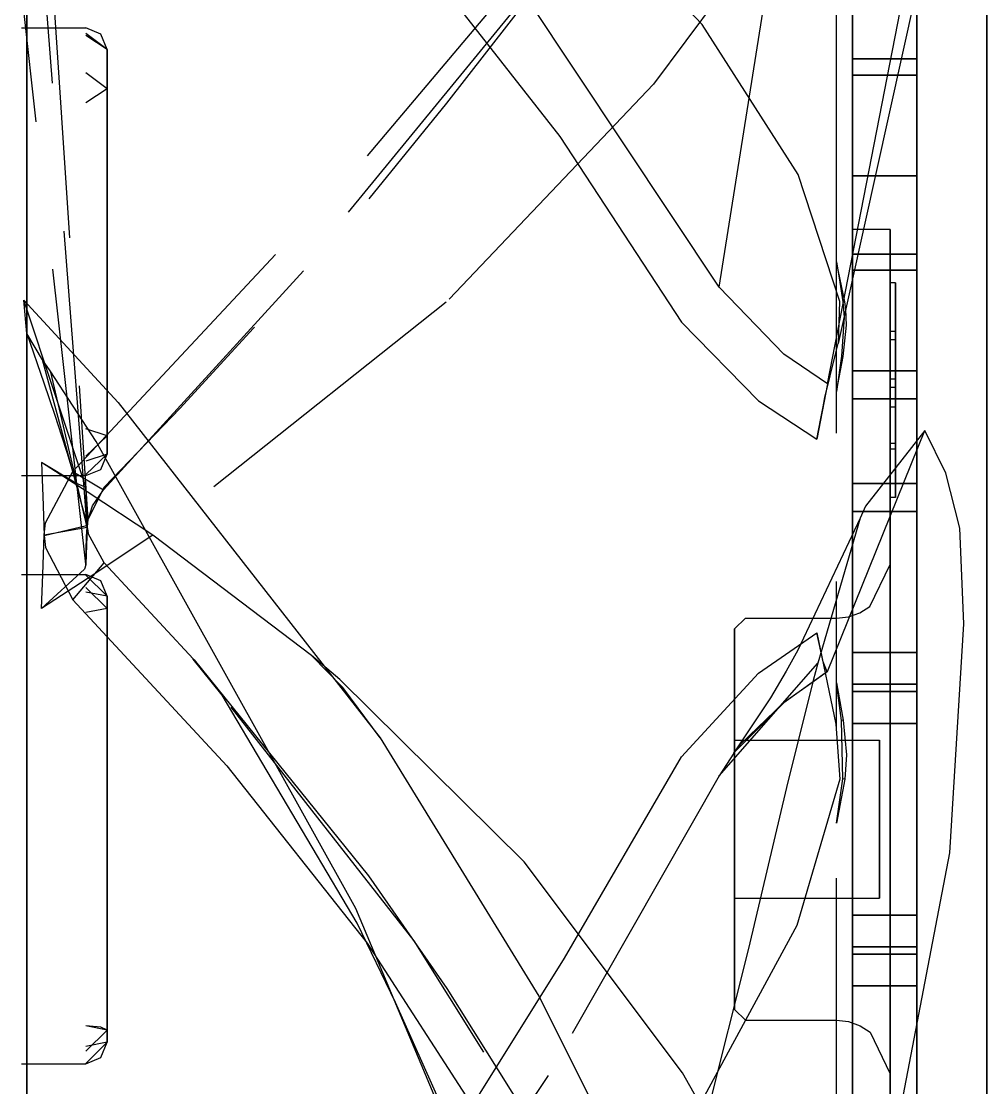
# Model space of a CAD drawing. Header units: metres. Extents: x -6 to 410, y 10 to 287.
# Drawn here: x 30.22 to 39.98, y 214.08 to 224.87 of the extents above; entities that cross this region are included whole.
import ezdxf

# ---------------------------------------------------------------- set-up
doc = ezdxf.new("R2010")
doc.units = ezdxf.units.M
doc.linetypes.add('CENTER2', pattern=[12.5, 8, -1.5, 1.5, -1.5])
doc.linetypes.add('DASHED', pattern=[4.5, 3, -1.5])
doc.layers.add('HIDDEN', color=9, linetype='DASHED')
doc.layers.add('VISIBLE', color=3, linetype='Continuous')

msp = doc.modelspace()

# ---------------------------------------------------------------- linework, layer by layer
at = {"layer": 'CENTER2', "color": 3, "linetype": 'CENTER2'}
msp.add_line((38.459, 170.7), (38.459, 240.122), dxfattribs=at)
at = {"layer": 'HIDDEN'}
for p, q in [((33.716, 223.505), (36.893, 227.267)), ((37.1, 224.834), (35.799, 226.216)), ((38.028, 226.139), (36.609, 224.231)), ((30.507, 225.67), (30.889, 219.827)), ((38.621, 225.58), (38.621, 223.303)), ((38.621, 223.303), (38.621, 225.58)), ((39.272, 223.303), (39.272, 225.58)), ((39.272, 225.58), (39.272, 223.303)), ((30.881, 219.754), (30.43, 225.561)), ((34.518, 224.038), (35.594, 225.417)), ((35.422, 225.257), (32.562, 221.76)), ((30.868, 219.378), (30.241, 224.974)), ((30.271, 224.98), (30.271, 223.323)), ((30.271, 223.323), (30.271, 224.98)), ((38.621, 223.323), (38.621, 224.98)), ((38.621, 224.98), (38.621, 223.323)), ((38.071, 223.316), (37.1, 224.834)), ((38.621, 224.886), (38.621, 224.762)), ((38.621, 224.762), (38.621, 224.886)), ((39.272, 224.762), (39.272, 224.886)), ((39.272, 224.886), (39.272, 224.762)), ((30.217, 224.798), (30.868, 224.798)), ((30.217, 224.798), (30.868, 224.798)), ((31.021, 224.734), (30.868, 224.798)), ((31.021, 224.734), (30.868, 224.798)), ((31.084, 224.581), (30.868, 224.742)), ((31.084, 224.581), (30.868, 224.742)), ((31.084, 224.581), (30.868, 224.723)), ((31.084, 224.581), (30.868, 224.723)), ((31.084, 224.581), (31.021, 224.734)), ((31.084, 224.581), (31.021, 224.734)), ((38.621, 224.762), (38.621, 224.628)), ((38.621, 224.628), (38.621, 224.762)), ((39.272, 224.628), (39.272, 224.762)), ((39.272, 224.762), (39.272, 224.628)), ((38.621, 224.628), (38.621, 224.485)), ((38.621, 224.485), (38.621, 224.628)), ((39.272, 224.485), (39.272, 224.628)), ((39.272, 224.628), (39.272, 224.485)), ((31.084, 224.182), (31.084, 224.581)), ((31.084, 224.581), (31.084, 224.333)), ((31.084, 224.333), (31.084, 224.581)), ((31.084, 224.581), (31.084, 224.182)), ((38.621, 224.485), (38.621, 222.512)), ((38.621, 222.512), (38.621, 224.485)), ((39.272, 224.485), (38.621, 224.485)), ((38.621, 224.485), (39.272, 224.485)), ((39.272, 222.512), (39.272, 224.485)), ((39.272, 224.485), (39.272, 222.512)), ((31.084, 224.182), (30.868, 224.343)), ((31.084, 224.182), (30.868, 224.343)), ((31.084, 224.333), (31.084, 224.08)), ((31.084, 224.08), (31.084, 224.333)), ((38.621, 222.35), (38.621, 224.322)), ((38.621, 224.322), (38.621, 224.16)), ((38.621, 224.16), (38.621, 224.322)), ((38.621, 224.322), (38.621, 222.35)), ((38.621, 224.322), (39.272, 224.322)), ((39.272, 224.322), (38.621, 224.322)), ((39.272, 224.16), (39.272, 224.322)), ((39.272, 224.322), (39.272, 222.35)), ((39.272, 222.35), (39.272, 224.322)), ((39.272, 224.322), (39.272, 224.16)), ((31.084, 224.182), (30.868, 224.04)), ((31.084, 224.182), (30.868, 224.04)), ((31.084, 223.948), (31.084, 224.182)), ((31.084, 224.182), (31.084, 223.948)), ((36.609, 224.231), (34.513, 222.026)), ((31.084, 224.08), (31.084, 223.821)), ((31.084, 223.821), (31.084, 224.08)), ((38.621, 224.16), (38.621, 223.989)), ((38.621, 223.989), (38.621, 224.16)), ((39.272, 223.989), (39.272, 224.16)), ((39.272, 224.16), (39.272, 223.989)), ((31.084, 223.708), (31.084, 223.948)), ((31.084, 223.948), (31.084, 223.708)), ((33.734, 223.071), (34.518, 224.038)), ((38.621, 223.989), (38.621, 223.81)), ((38.621, 223.81), (38.621, 223.989)), ((39.272, 223.81), (39.272, 223.989)), ((39.272, 223.989), (39.272, 223.81)), ((31.084, 223.821), (31.084, 223.557)), ((31.084, 223.557), (31.084, 223.821)), ((38.621, 223.81), (38.621, 223.622)), ((38.621, 223.622), (38.621, 223.81)), ((39.272, 223.622), (39.272, 223.81)), ((39.272, 223.81), (39.272, 223.622)), ((31.084, 223.463), (31.084, 223.708)), ((31.084, 223.708), (31.084, 223.463)), ((38.621, 223.622), (38.621, 223.425)), ((38.621, 223.425), (38.621, 223.622)), ((39.272, 223.425), (39.272, 223.622)), ((39.272, 223.622), (39.272, 223.425)), ((31.084, 223.557), (31.084, 223.288)), ((31.084, 223.288), (31.084, 223.557)), ((30.739, 220.314), (33.716, 223.505)), ((31.084, 223.214), (31.084, 223.463)), ((31.084, 223.463), (31.084, 223.214)), ((38.621, 223.425), (38.621, 223.221)), ((38.621, 223.221), (38.621, 223.425)), ((39.272, 223.221), (39.272, 223.425)), ((39.272, 223.425), (39.272, 223.221)), ((30.271, 223.323), (30.271, 221.338)), ((30.271, 221.338), (30.271, 223.323)), ((38.493, 222.031), (38.071, 223.316)), ((38.621, 221.338), (38.621, 223.323)), ((38.621, 223.323), (38.621, 221.338)), ((38.621, 223.293), (38.621, 223.303)), ((38.621, 223.303), (38.621, 223.293)), ((39.272, 223.303), (38.621, 223.303)), ((38.621, 223.303), (39.272, 223.303)), ((39.272, 223.303), (39.272, 223.293)), ((39.272, 223.293), (39.272, 223.303)), ((31.084, 223.288), (31.084, 223.014)), ((31.084, 223.014), (31.084, 223.288)), ((31.084, 222.959), (31.084, 223.214)), ((31.084, 223.214), (31.084, 222.959)), ((38.621, 223.277), (38.621, 223.293)), ((38.621, 223.293), (38.621, 223.277)), ((38.621, 223.253), (38.621, 223.277)), ((38.621, 223.277), (38.621, 223.253)), ((38.621, 223.221), (38.621, 223.253)), ((38.621, 223.253), (38.621, 223.221)), ((38.621, 223.221), (38.621, 223.009)), ((38.621, 223.182), (38.621, 223.221)), ((38.621, 223.221), (38.621, 223.182)), ((38.621, 223.009), (38.621, 223.221)), ((39.272, 223.293), (39.272, 223.277)), ((39.272, 223.277), (39.272, 223.293)), ((39.272, 223.277), (39.272, 223.253)), ((39.272, 223.253), (39.272, 223.277)), ((39.272, 223.253), (39.272, 223.221)), ((39.272, 223.221), (39.272, 223.253)), ((39.272, 223.009), (39.272, 223.221)), ((39.272, 223.221), (39.272, 223.182)), ((39.272, 223.182), (39.272, 223.221)), ((39.272, 223.221), (39.272, 223.009)), ((38.621, 223.136), (38.621, 223.182)), ((38.621, 223.182), (38.621, 223.136)), ((38.621, 223.083), (38.621, 223.136)), ((38.621, 223.136), (38.621, 223.083)), ((38.621, 223.022), (38.621, 223.083)), ((38.621, 223.083), (38.621, 223.022)), ((39.272, 223.182), (39.272, 223.136)), ((39.272, 223.136), (39.272, 223.182)), ((39.272, 223.136), (39.272, 223.083)), ((39.272, 223.083), (39.272, 223.136)), ((39.272, 223.083), (39.272, 223.022)), ((39.272, 223.022), (39.272, 223.083)), ((31.048, 220.128), (33.734, 223.071)), ((31.084, 223.014), (31.084, 222.735)), ((31.084, 222.735), (31.084, 223.014)), ((38.621, 222.955), (38.621, 223.022)), ((38.621, 223.022), (38.621, 222.955)), ((38.621, 223.009), (38.621, 222.79)), ((38.621, 222.79), (38.621, 223.009)), ((39.272, 223.022), (39.272, 222.955)), ((39.272, 222.955), (39.272, 223.022)), ((39.272, 222.79), (39.272, 223.009)), ((39.272, 223.009), (39.272, 222.79)), ((31.084, 222.7), (31.084, 222.959)), ((31.084, 222.959), (31.084, 222.7)), ((38.621, 222.88), (38.621, 222.955)), ((38.621, 222.955), (38.621, 222.88)), ((38.621, 222.798), (38.621, 222.88)), ((38.621, 222.88), (38.621, 222.798)), ((39.272, 222.955), (39.272, 222.88)), ((39.272, 222.88), (39.272, 222.955)), ((39.272, 222.88), (39.272, 222.798)), ((39.272, 222.798), (39.272, 222.88)), ((38.621, 222.71), (38.621, 222.798)), ((38.621, 222.798), (38.621, 222.71)), ((38.621, 222.79), (38.621, 222.563)), ((38.621, 222.563), (38.621, 222.79)), ((38.621, 222.762), (38.621, 222.613)), ((38.621, 222.613), (38.621, 222.762)), ((39.001, 222.762), (38.621, 222.762)), ((39.001, 222.613), (39.001, 222.762)), ((39.001, 222.762), (39.001, 222.613)), ((39.272, 222.798), (39.272, 222.71)), ((39.272, 222.71), (39.272, 222.798)), ((39.272, 222.563), (39.272, 222.79)), ((39.272, 222.79), (39.272, 222.563)), ((31.084, 222.735), (31.084, 222.452)), ((31.084, 222.452), (31.084, 222.735)), ((31.084, 222.437), (31.084, 222.7)), ((31.084, 222.7), (31.084, 222.437)), ((38.621, 222.614), (38.621, 222.71)), ((38.621, 222.71), (38.621, 222.614)), ((39.272, 222.71), (39.272, 222.614)), ((39.272, 222.614), (39.272, 222.71)), ((38.621, 222.512), (38.621, 222.614)), ((38.621, 222.614), (38.621, 222.512)), ((38.621, 222.613), (38.621, 222.172)), ((38.621, 222.172), (38.621, 222.613)), ((38.621, 222.563), (38.621, 222.329)), ((38.621, 222.329), (38.621, 222.563)), ((39.001, 222.172), (39.001, 222.613)), ((39.001, 222.613), (39.001, 222.172)), ((39.272, 222.614), (39.272, 222.512)), ((39.272, 222.512), (39.272, 222.614)), ((39.272, 222.329), (39.272, 222.563)), ((39.272, 222.563), (39.272, 222.329)), ((31.084, 222.452), (31.084, 222.165)), ((31.084, 222.165), (31.084, 222.452)), ((31.084, 222.17), (31.084, 222.437)), ((31.084, 222.437), (31.084, 222.17)), ((38.621, 222.512), (39.272, 222.512)), ((39.272, 222.512), (38.621, 222.512)), ((38.459, 222.433), (38.494, 222.228)), ((38.542, 222.03), (38.459, 222.433)), ((38.621, 222.232), (38.621, 222.35)), ((38.621, 222.35), (38.621, 222.232)), ((39.272, 222.35), (38.621, 222.35)), ((38.621, 222.35), (39.272, 222.35)), ((38.621, 222.329), (38.621, 222.088)), ((38.621, 222.088), (38.621, 222.329)), ((39.272, 222.35), (39.272, 222.232)), ((39.272, 222.232), (39.272, 222.35)), ((39.272, 222.088), (39.272, 222.329)), ((39.272, 222.329), (39.272, 222.088)), ((38.494, 222.228), (38.523, 222.028)), ((38.621, 222.108), (38.621, 222.232)), ((38.621, 222.232), (38.621, 222.108)), ((39.001, 222.193), (39.001, 222.22)), ((39.001, 222.22), (39.001, 222.193)), ((39.055, 222.22), (39.001, 222.22)), ((39.055, 222.22), (39.055, 222.193)), ((39.055, 222.193), (39.055, 222.22)), ((39.272, 222.232), (39.272, 222.108)), ((39.272, 222.108), (39.272, 222.232)), ((31.084, 221.898), (31.084, 222.17)), ((31.084, 222.17), (31.084, 221.898)), ((31.084, 222.165), (31.084, 221.874)), ((31.084, 221.874), (31.084, 222.165)), ((38.621, 222.172), (38.621, 221.461)), ((38.621, 221.461), (38.621, 222.172)), ((39.001, 222.113), (39.001, 222.193)), ((39.001, 222.193), (39.001, 222.113)), ((39.001, 221.461), (39.001, 222.172)), ((39.001, 222.172), (39.001, 221.461)), ((39.001, 221.984), (39.001, 222.113)), ((39.001, 222.113), (39.001, 221.984)), ((39.055, 222.193), (39.055, 222.113)), ((39.055, 222.113), (39.055, 222.193)), ((39.055, 222.113), (39.055, 221.984)), ((39.055, 221.984), (39.055, 222.113)), ((30.868, 220.159), (30.241, 222.046)), ((34.513, 222.026), (31.546, 219.669)), ((38.478, 221.614), (38.493, 222.031)), ((38.523, 222.028), (38.535, 221.874)), ((38.552, 221.953), (38.542, 222.03)), ((38.621, 221.977), (38.621, 222.108)), ((38.621, 222.108), (38.621, 221.977)), ((38.621, 222.088), (38.621, 221.842)), ((38.621, 221.842), (38.621, 222.088)), ((39.272, 222.108), (39.272, 221.977)), ((39.272, 221.977), (39.272, 222.108)), ((39.272, 221.842), (39.272, 222.088)), ((39.272, 222.088), (39.272, 221.842)), ((31.084, 221.623), (31.084, 221.898)), ((31.084, 221.898), (31.084, 221.623)), ((38.621, 221.841), (38.621, 221.977)), ((38.621, 221.977), (38.621, 221.841)), ((39.001, 221.812), (39.001, 221.984)), ((39.001, 221.984), (39.001, 221.812)), ((39.055, 221.984), (39.055, 221.812)), ((39.055, 221.812), (39.055, 221.984)), ((39.272, 221.977), (39.272, 221.841)), ((39.272, 221.841), (39.272, 221.977)), ((31.084, 221.874), (31.084, 221.579)), ((31.084, 221.579), (31.084, 221.874)), ((38.621, 221.842), (38.621, 221.589)), ((38.621, 221.589), (38.621, 221.842)), ((38.621, 221.699), (38.621, 221.841)), ((38.621, 221.841), (38.621, 221.699)), ((39.001, 221.606), (39.001, 221.812)), ((39.001, 221.812), (39.001, 221.606)), ((39.055, 221.812), (39.055, 221.606)), ((39.055, 221.606), (39.055, 221.812)), ((39.272, 221.589), (39.272, 221.842)), ((39.272, 221.842), (39.272, 221.589)), ((39.272, 221.841), (39.272, 221.699)), ((39.272, 221.699), (39.272, 221.841)), ((32.562, 221.76), (31.822, 220.955)), ((38.621, 221.552), (38.621, 221.699)), ((38.621, 221.699), (38.621, 221.552)), ((39.001, 221.732), (39.055, 221.732)), ((39.001, 221.647), (39.001, 221.732)), ((39.001, 221.732), (39.055, 221.732)), ((39.001, 221.732), (39.001, 221.647)), ((39.055, 221.732), (39.055, 221.647)), ((39.055, 221.647), (39.055, 221.732)), ((39.272, 221.699), (39.272, 221.552)), ((39.272, 221.552), (39.272, 221.699)), ((31.084, 221.344), (31.084, 221.623)), ((31.084, 221.623), (31.084, 221.344)), ((31.084, 221.579), (31.084, 221.28)), ((31.084, 221.28), (31.084, 221.579)), ((38.621, 221.589), (38.621, 221.33)), ((38.621, 221.33), (38.621, 221.589)), ((39.001, 221.647), (39.055, 221.647)), ((39.001, 221.647), (39.055, 221.647)), ((39.001, 221.647), (39.055, 221.647)), ((39.001, 221.647), (39.055, 221.647)), ((39.001, 221.647), (39.001, 221.25)), ((39.001, 221.25), (39.001, 221.647)), ((39.001, 221.377), (39.001, 221.606)), ((39.001, 221.606), (39.001, 221.377)), ((39.055, 221.25), (39.055, 221.647)), ((39.055, 221.647), (39.055, 221.25)), ((39.055, 221.606), (39.055, 221.377)), ((39.055, 221.377), (39.055, 221.606)), ((39.272, 221.33), (39.272, 221.589)), ((39.272, 221.589), (39.272, 221.33)), ((38.621, 221.399), (38.621, 221.552)), ((38.621, 221.552), (38.621, 221.399)), ((39.272, 221.552), (39.272, 221.399)), ((39.272, 221.399), (39.272, 221.552)), ((38.621, 221.461), (38.621, 220.517)), ((38.621, 220.517), (38.621, 221.461)), ((38.621, 221.241), (38.621, 221.399)), ((38.621, 221.399), (38.621, 221.241)), ((39.001, 220.517), (39.001, 221.461)), ((39.001, 221.461), (39.001, 220.517)), ((39.001, 221.136), (39.001, 221.377)), ((39.001, 221.377), (39.001, 221.136)), ((39.055, 221.377), (39.055, 221.136)), ((39.055, 221.136), (39.055, 221.377)), ((39.272, 221.399), (39.272, 221.241)), ((39.272, 221.241), (39.272, 221.399)), ((30.271, 221.338), (30.271, 219.127)), ((30.271, 219.127), (30.271, 221.338)), ((31.084, 221.062), (31.084, 221.344)), ((31.084, 221.344), (31.084, 221.062)), ((31.084, 221.28), (31.084, 220.978)), ((31.084, 220.978), (31.084, 221.28)), ((38.621, 219.127), (38.621, 221.338)), ((38.621, 221.338), (38.621, 219.127)), ((38.621, 221.33), (38.621, 220.191)), ((38.621, 220.191), (38.621, 221.33)), ((39.272, 221.33), (38.621, 221.33)), ((38.621, 221.33), (39.272, 221.33)), ((39.001, 221.25), (39.055, 221.25)), ((39.001, 221.25), (39.055, 221.25)), ((39.001, 221.25), (39.001, 221.165)), ((39.001, 221.25), (39.055, 221.25)), ((39.001, 221.165), (39.001, 221.25)), ((39.001, 221.25), (39.055, 221.25)), ((39.055, 221.165), (39.055, 221.25)), ((39.055, 221.25), (39.055, 221.165)), ((39.272, 220.191), (39.272, 221.33)), ((39.272, 221.33), (39.272, 220.191)), ((38.621, 221.077), (38.621, 221.241)), ((38.621, 221.241), (38.621, 221.077)), ((39.001, 221.165), (39.055, 221.165)), ((39.001, 221.165), (39.055, 221.165)), ((39.272, 221.241), (39.272, 221.077)), ((39.272, 221.077), (39.272, 221.241)), ((31.084, 220.777), (31.084, 221.062)), ((31.084, 221.062), (31.084, 220.777)), ((38.621, 220.909), (38.621, 221.077)), ((38.621, 221.077), (38.621, 220.909)), ((38.621, 219.909), (38.621, 221.048)), ((38.621, 221.048), (38.621, 220.876)), ((38.621, 220.876), (38.621, 221.048)), ((38.621, 221.048), (38.621, 219.909)), ((38.621, 221.048), (39.272, 221.048)), ((39.272, 221.048), (38.621, 221.048)), ((39.001, 220.894), (39.001, 221.136)), ((39.001, 221.136), (39.001, 220.894)), ((39.001, 221.052), (39.055, 221.052)), ((39.001, 220.967), (39.001, 221.052)), ((39.001, 221.052), (39.055, 221.052)), ((39.001, 221.052), (39.001, 220.542)), ((39.055, 221.136), (39.055, 220.894)), ((39.055, 220.894), (39.055, 221.136)), ((39.055, 221.052), (39.055, 220.542)), ((39.055, 220.967), (39.055, 221.052)), ((39.272, 221.077), (39.272, 220.909)), ((39.272, 220.909), (39.272, 221.077)), ((39.272, 220.876), (39.272, 221.048)), ((39.272, 221.048), (39.272, 219.909)), ((39.272, 219.909), (39.272, 221.048)), ((39.272, 221.048), (39.272, 220.876)), ((31.822, 220.955), (31.053, 220.154)), ((31.084, 220.978), (31.084, 220.673)), ((31.084, 220.673), (31.084, 220.978)), ((39.001, 220.967), (39.055, 220.967)), ((39.001, 220.967), (39.055, 220.967)), ((39.001, 220.967), (39.055, 220.967)), ((39.001, 220.542), (39.001, 220.967)), ((39.001, 220.967), (39.055, 220.967)), ((39.001, 220.967), (39.001, 220.599)), ((39.001, 220.599), (39.001, 220.967)), ((39.055, 220.599), (39.055, 220.967)), ((39.055, 220.967), (39.055, 220.599)), ((39.055, 220.542), (39.055, 220.967)), ((38.261, 220.64), (38.3, 220.849)), ((38.621, 220.736), (38.621, 220.909)), ((38.621, 220.909), (38.621, 220.736)), ((38.621, 220.876), (38.621, 220.701)), ((38.621, 220.701), (38.621, 220.876)), ((39.001, 220.665), (39.001, 220.894)), ((39.001, 220.894), (39.001, 220.665)), ((39.055, 220.894), (39.055, 220.665)), ((39.055, 220.665), (39.055, 220.894)), ((39.272, 220.909), (39.272, 220.736)), ((39.272, 220.736), (39.272, 220.909)), ((39.272, 220.701), (39.272, 220.876)), ((39.272, 220.876), (39.272, 220.701)), ((31.084, 220.673), (30.868, 220.744)), ((31.084, 220.673), (30.868, 220.744)), ((31.084, 220.489), (31.084, 220.777)), ((31.084, 220.777), (31.084, 220.489)), ((38.367, 218.291), (39.351, 220.728)), ((38.621, 220.559), (38.621, 220.736)), ((38.621, 220.736), (38.621, 220.559)), ((39.351, 220.728), (38.753, 219.962)), ((39.272, 220.736), (39.272, 220.559)), ((39.272, 220.559), (39.272, 220.736)), ((39.564, 220.296), (39.351, 220.728)), ((31.084, 220.673), (30.868, 220.467)), ((31.084, 220.673), (30.868, 220.467)), ((31.084, 220.673), (31.084, 220.489)), ((31.084, 220.489), (31.084, 220.673)), ((38.621, 220.701), (38.621, 220.525)), ((38.621, 220.525), (38.621, 220.701)), ((39.001, 220.46), (39.001, 220.665)), ((39.001, 220.665), (39.001, 220.46)), ((39.055, 220.665), (39.055, 220.46)), ((39.055, 220.46), (39.055, 220.665)), ((39.272, 220.525), (39.272, 220.701)), ((39.272, 220.701), (39.272, 220.525)), ((38.621, 220.377), (38.621, 220.559)), ((38.621, 220.559), (38.621, 220.377)), ((38.621, 220.525), (38.621, 220.347)), ((38.621, 220.347), (38.621, 220.525)), ((38.621, 220.517), (38.621, 219.386)), ((38.621, 219.386), (38.621, 220.517)), ((39.001, 220.599), (39.055, 220.599)), ((39.001, 220.599), (39.055, 220.599)), ((39.001, 220.542), (39.055, 220.542)), ((39.001, 220.542), (39.055, 220.542)), ((39.001, 219.386), (39.001, 220.517)), ((39.001, 220.517), (39.001, 219.386)), ((39.272, 220.559), (39.272, 220.377)), ((39.272, 220.377), (39.272, 220.559)), ((39.272, 220.347), (39.272, 220.525)), ((39.272, 220.525), (39.272, 220.347)), ((30.884, 220.108), (30.421, 220.403)), ((31.084, 220.489), (30.868, 220.418)), ((31.084, 220.489), (30.868, 220.282)), ((31.084, 220.489), (30.868, 220.418)), ((31.084, 220.489), (30.868, 220.282)), ((31.021, 220.335), (31.084, 220.489)), ((31.021, 220.335), (31.084, 220.489)), ((39.001, 220.288), (39.001, 220.46)), ((39.001, 220.46), (39.001, 220.288)), ((39.055, 220.46), (39.055, 220.288)), ((39.055, 220.288), (39.055, 220.46)), ((30.462, 219.793), (30.739, 220.314)), ((30.739, 220.314), (31.048, 220.128)), ((30.868, 220.272), (31.021, 220.335)), ((30.868, 220.272), (31.021, 220.335)), ((38.621, 220.191), (38.621, 220.377)), ((38.621, 220.377), (38.621, 220.191)), ((38.621, 220.347), (38.621, 220.167)), ((38.621, 220.167), (38.621, 220.347)), ((39.001, 220.159), (39.001, 220.288)), ((39.001, 220.288), (39.001, 220.159)), ((39.055, 220.288), (39.055, 220.159)), ((39.055, 220.159), (39.055, 220.288)), ((39.272, 220.377), (39.272, 220.191)), ((39.272, 220.191), (39.272, 220.377)), ((39.272, 220.167), (39.272, 220.347)), ((39.272, 220.347), (39.272, 220.167)), ((39.706, 219.74), (39.564, 220.296)), ((30.217, 220.272), (30.868, 220.272)), ((30.217, 220.272), (30.868, 220.272)), ((30.76, 220.23), (30.761, 220.225)), ((30.881, 219.784), (30.762, 220.222)), ((30.855, 220.157), (30.769, 220.197)), ((38.621, 220.191), (39.272, 220.191)), ((39.272, 220.191), (38.621, 220.191)), ((30.868, 220.158), (30.855, 220.157)), ((30.868, 220.159), (30.868, 220.158)), ((30.881, 219.784), (30.868, 220.159)), ((30.868, 220.158), (30.869, 220.11)), ((30.869, 220.11), (30.871, 220.017)), ((31.546, 219.669), (30.884, 220.108)), ((31.053, 220.154), (30.889, 219.827)), ((30.935, 219.965), (31.048, 220.128)), ((31.048, 220.128), (31.053, 220.154)), ((38.621, 220.167), (38.621, 219.985)), ((38.621, 219.985), (38.621, 220.167)), ((39.001, 220.078), (39.001, 220.159)), ((39.001, 220.159), (39.001, 220.078)), ((39.001, 220.051), (39.001, 220.078)), ((39.001, 220.078), (39.001, 220.051)), ((39.055, 220.159), (39.055, 220.078)), ((39.055, 220.078), (39.055, 220.159)), ((39.055, 220.078), (39.055, 220.051)), ((39.055, 220.051), (39.055, 220.078)), ((39.272, 219.985), (39.272, 220.167)), ((39.272, 220.167), (39.272, 219.985)), ((30.871, 220.017), (30.873, 219.966)), ((30.873, 219.966), (30.875, 219.923)), ((30.889, 219.819), (30.935, 219.965)), ((38.621, 219.985), (38.621, 219.802)), ((38.621, 219.802), (38.621, 219.985)), ((38.753, 219.962), (38.697, 219.842)), ((39.055, 220.051), (39.001, 220.051)), ((39.272, 219.802), (39.272, 219.985)), ((39.272, 219.985), (39.272, 219.802)), ((30.875, 219.923), (30.876, 219.879)), ((30.876, 219.879), (30.879, 219.827)), ((38.621, 219.787), (38.621, 219.909)), ((38.621, 219.909), (38.621, 219.787)), ((39.272, 219.909), (38.621, 219.909)), ((38.621, 219.909), (39.272, 219.909)), ((39.272, 219.909), (39.272, 219.787)), ((39.272, 219.787), (39.272, 219.909)), ((30.448, 219.674), (30.462, 219.793)), ((30.448, 219.674), (30.881, 219.75)), ((30.861, 219.829), (30.889, 219.713)), ((30.881, 219.754), (30.868, 219.378)), ((30.876, 219.766), (30.881, 219.782)), ((30.877, 219.653), (30.881, 219.75)), ((30.879, 219.827), (30.881, 219.782)), ((30.889, 219.827), (30.881, 219.754)), ((30.881, 219.782), (30.881, 219.784)), ((30.889, 219.713), (30.881, 219.784)), ((30.881, 219.75), (30.884, 219.784)), ((30.881, 219.782), (30.884, 219.748)), ((30.881, 219.75), (30.881, 219.754)), ((30.884, 219.784), (30.889, 219.819)), ((30.884, 219.748), (30.889, 219.713)), ((38.697, 219.843), (38.067, 218.508)), ((38.697, 219.842), (38.269, 218.375)), ((38.621, 219.802), (38.621, 219.617)), ((38.621, 219.617), (38.621, 219.802)), ((38.621, 219.662), (38.621, 219.787)), ((38.621, 219.787), (38.621, 219.662)), ((39.272, 219.617), (39.272, 219.802)), ((39.272, 219.802), (39.272, 219.617)), ((39.272, 219.787), (39.272, 219.662)), ((39.272, 219.662), (39.272, 219.787)), ((30.433, 219.273), (30.448, 219.674)), ((30.875, 219.608), (30.877, 219.653)), ((31.546, 219.669), (30.884, 219.227)), ((30.894, 219.687), (30.889, 219.713)), ((30.889, 219.713), (30.894, 219.687)), ((33.151, 218.454), (31.546, 219.669)), ((38.621, 219.537), (38.621, 219.662)), ((38.621, 219.662), (38.621, 219.537)), ((39.272, 219.662), (39.272, 219.537)), ((39.272, 219.537), (39.272, 219.662)), ((39.747, 218.774), (39.706, 219.74)), ((30.871, 219.515), (30.873, 219.565)), ((30.873, 219.565), (30.875, 219.608)), ((38.621, 219.617), (38.621, 219.431)), ((38.621, 219.431), (38.621, 219.617)), ((38.621, 219.41), (38.621, 219.537)), ((38.621, 219.537), (38.621, 219.41)), ((39.272, 219.431), (39.272, 219.617)), ((39.272, 219.617), (39.272, 219.431)), ((39.272, 219.537), (39.272, 219.41)), ((39.272, 219.41), (39.272, 219.537)), ((30.868, 219.371), (30.87, 219.458)), ((30.87, 219.458), (30.871, 219.515)), ((38.621, 219.431), (38.621, 219.244)), ((38.621, 219.244), (38.621, 219.431)), ((39.272, 219.244), (39.272, 219.431)), ((39.272, 219.431), (39.272, 219.244)), ((30.855, 219.327), (30.421, 218.927)), ((30.868, 219.371), (30.855, 219.327)), ((30.868, 219.378), (30.868, 219.371)), ((38.621, 219.282), (38.621, 219.41)), ((38.621, 219.41), (38.621, 219.282)), ((38.621, 219.386), (38.621, 218.125)), ((38.621, 218.125), (38.621, 219.386)), ((38.794, 218.948), (39.001, 219.373)), ((39.001, 218.125), (39.001, 219.386)), ((39.001, 219.386), (39.001, 218.125)), ((39.001, 219.372), (39.001, 219.373)), ((39.001, 219.373), (39.001, 219.373)), ((39.001, 219.373), (39.001, 219.373)), ((39.001, 219.373), (39.001, 219.373)), ((39.001, 219.373), (39.001, 219.373)), ((39.001, 219.373), (39.001, 219.312)), ((39.001, 219.371), (39.001, 219.372)), ((39.001, 219.372), (39.001, 219.372)), ((39.001, 219.37), (39.001, 219.371)), ((39.001, 219.371), (39.001, 219.371)), ((39.001, 219.369), (39.001, 219.37)), ((39.001, 219.37), (39.001, 219.37)), ((39.001, 219.368), (39.001, 219.369)), ((39.001, 219.367), (39.001, 219.368)), ((39.001, 219.366), (39.001, 219.367)), ((39.001, 219.367), (39.001, 219.367)), ((39.001, 219.367), (39.001, 219.367)), ((39.001, 219.367), (39.001, 219.367)), ((39.001, 219.367), (39.001, 219.367)), ((39.001, 219.367), (39.001, 219.364)), ((39.001, 219.365), (39.001, 219.366)), ((39.001, 219.366), (39.001, 219.366)), ((39.001, 219.366), (39.001, 219.366)), ((39.001, 219.366), (39.001, 219.366)), ((39.001, 219.364), (39.001, 219.365)), ((39.001, 219.365), (39.001, 219.365)), ((39.001, 219.365), (39.001, 219.365)), ((39.001, 219.365), (39.001, 219.365)), ((39.001, 219.365), (39.001, 219.365)), ((39.001, 219.257), (39.001, 219.364)), ((39.001, 219.312), (39.001, 219.129)), ((39.272, 219.41), (39.272, 219.282)), ((39.272, 219.282), (39.272, 219.41)), ((30.217, 219.271), (30.868, 219.271)), ((30.217, 219.271), (30.868, 219.271)), ((30.421, 218.927), (30.433, 219.273)), ((30.884, 219.227), (30.421, 218.927)), ((31.021, 219.208), (30.868, 219.271)), ((31.021, 219.208), (30.868, 219.271)), ((31.084, 219.054), (30.868, 219.266)), ((31.084, 219.054), (30.868, 219.266)), ((31.084, 219.054), (31.021, 219.208)), ((31.084, 219.054), (31.021, 219.208)), ((38.621, 219.153), (38.621, 219.282)), ((38.621, 219.282), (38.621, 219.153)), ((38.621, 219.244), (38.621, 219.055)), ((38.621, 219.055), (38.621, 219.244)), ((39.001, 219.032), (39.001, 219.257)), ((39.272, 219.282), (39.272, 219.153)), ((39.272, 219.153), (39.272, 219.282)), ((39.272, 219.055), (39.272, 219.244)), ((39.272, 219.244), (39.272, 219.055)), ((30.271, 219.127), (30.271, 216.798)), ((30.271, 216.798), (30.271, 219.127)), ((31.084, 218.93), (30.868, 219.142)), ((31.084, 218.93), (30.868, 219.142)), ((31.084, 219.054), (30.868, 219.095)), ((31.084, 219.054), (30.868, 219.095)), ((38.621, 219.023), (38.621, 219.153)), ((38.621, 219.153), (38.621, 219.023)), ((38.621, 216.798), (38.621, 219.127)), ((38.621, 219.127), (38.621, 216.798)), ((39.001, 219.129), (39.001, 218.835)), ((39.272, 219.153), (39.272, 219.023)), ((39.272, 219.023), (39.272, 219.153)), ((31.084, 218.93), (31.084, 219.054)), ((31.084, 219.054), (31.084, 218.735)), ((31.084, 218.735), (31.084, 219.054)), ((31.084, 219.054), (31.084, 218.93)), ((38.621, 219.055), (38.621, 218.866)), ((38.621, 218.866), (38.621, 219.055)), ((38.621, 218.892), (38.621, 219.023)), ((38.621, 219.023), (38.621, 218.892)), ((39.001, 218.701), (39.001, 219.032)), ((39.272, 218.866), (39.272, 219.055)), ((39.272, 219.055), (39.272, 218.866)), ((39.272, 219.023), (39.272, 218.892)), ((39.272, 218.892), (39.272, 219.023)), ((31.084, 218.93), (30.868, 218.889)), ((31.084, 218.93), (30.868, 218.889)), ((31.084, 218.628), (31.084, 218.93)), ((31.084, 218.93), (31.084, 218.628)), ((38.581, 218.845), (38.693, 218.885)), ((38.621, 218.76), (38.621, 218.892)), ((38.621, 218.892), (38.621, 218.76)), ((38.693, 218.885), (38.794, 218.948)), ((39.272, 218.892), (39.272, 218.76)), ((39.272, 218.76), (39.272, 218.892)), ((37.428, 218.723), (37.537, 218.831)), ((37.537, 218.831), (38.459, 218.831)), ((38.459, 218.831), (38.581, 218.845)), ((38.621, 218.866), (38.621, 218.675)), ((38.621, 218.675), (38.621, 218.866)), ((39.001, 218.835), (39.001, 218.443)), ((39.272, 218.675), (39.272, 218.866)), ((39.272, 218.866), (39.272, 218.675)), ((39.604, 216.458), (39.747, 218.774)), ((31.084, 218.735), (31.084, 218.414)), ((31.084, 218.414), (31.084, 218.735)), ((37.428, 218.723), (37.428, 218.674)), ((37.428, 218.674), (37.428, 218.723)), ((37.428, 218.674), (37.428, 218.532)), ((37.428, 218.532), (37.428, 218.674)), ((37.671, 218.276), (38.261, 218.682)), ((38.261, 218.682), (38.453, 217.76)), ((38.323, 218.389), (38.261, 218.682)), ((38.621, 218.627), (38.621, 218.76)), ((38.621, 218.76), (38.621, 218.627)), ((38.621, 218.675), (38.621, 218.483)), ((38.621, 218.483), (38.621, 218.675)), ((39.001, 218.28), (39.001, 218.701)), ((39.272, 218.76), (39.272, 218.627)), ((39.272, 218.627), (39.272, 218.76)), ((39.272, 218.483), (39.272, 218.675)), ((39.272, 218.675), (39.272, 218.483)), ((31.084, 218.325), (31.084, 218.628)), ((31.084, 218.628), (31.084, 218.325)), ((38.621, 218.493), (38.621, 218.627)), ((38.621, 218.627), (38.621, 218.493)), ((39.272, 218.627), (39.272, 218.493)), ((39.272, 218.493), (39.272, 218.627)), ((33.437, 218.21), (33.151, 218.454)), ((33.468, 218.129), (33.151, 218.454)), ((37.428, 218.532), (37.428, 218.303)), ((37.428, 218.303), (37.428, 218.532)), ((38.067, 218.508), (37.951, 218.296)), ((38.621, 218.359), (38.621, 218.493)), ((38.621, 218.493), (38.621, 218.359)), ((38.621, 218.483), (38.621, 218.088)), ((38.621, 218.088), (38.621, 218.483)), ((39.272, 218.483), (38.621, 218.483)), ((38.621, 218.483), (39.272, 218.483)), ((39.272, 218.493), (39.272, 218.359)), ((39.272, 218.359), (39.272, 218.493)), ((39.272, 218.088), (39.272, 218.483)), ((39.272, 218.483), (39.272, 218.088)), ((31.084, 218.414), (31.084, 218.092)), ((31.084, 218.092), (31.084, 218.414)), ((34.19, 215.569), (31.955, 218.417)), ((31.963, 218.409), (33.727, 216.226)), ((37.272, 217.237), (38.269, 218.375)), ((38.269, 218.375), (38.223, 218.199)), ((38.365, 218.287), (38.323, 218.389)), ((38.621, 218.224), (38.621, 218.359)), ((38.621, 218.359), (38.621, 218.224)), ((39.001, 218.443), (39.001, 217.972)), ((39.272, 218.359), (39.272, 218.224)), ((39.272, 218.224), (39.272, 218.359)), ((31.084, 218.021), (31.084, 218.325)), ((31.084, 218.325), (31.084, 218.021)), ((36.893, 217.427), (37.671, 218.276)), ((37.428, 218.303), (37.428, 217.998)), ((37.428, 217.998), (37.428, 218.303)), ((37.951, 218.296), (37.792, 218.026)), ((38.367, 218.291), (37.925, 217.975)), ((38.365, 218.287), (38.149, 218.134)), ((38.367, 218.291), (38.365, 218.287)), ((39.001, 217.788), (39.001, 218.28)), ((33.845, 217.622), (33.468, 218.129)), ((38.149, 218.134), (37.924, 217.973)), ((38.223, 218.199), (37.954, 217.117)), ((38.509, 217.796), (38.459, 218.176)), ((38.459, 218.176), (38.525, 217.8)), ((38.621, 218.088), (38.621, 218.224)), ((38.621, 218.224), (38.621, 218.088)), ((38.621, 217.767), (38.621, 218.163)), ((38.621, 218.163), (38.621, 217.969)), ((38.621, 217.969), (38.621, 218.163)), ((38.621, 218.163), (38.621, 217.767)), ((38.621, 218.163), (39.272, 218.163)), ((39.272, 218.163), (38.621, 218.163)), ((38.621, 218.125), (38.621, 216.798)), ((38.621, 216.798), (38.621, 218.125)), ((39.001, 216.798), (39.001, 218.125)), ((39.001, 218.125), (39.001, 216.798)), ((39.272, 218.224), (39.272, 218.088)), ((39.272, 218.088), (39.272, 218.224)), ((39.272, 217.969), (39.272, 218.163)), ((39.272, 218.163), (39.272, 217.767)), ((39.272, 217.767), (39.272, 218.163)), ((39.272, 218.163), (39.272, 217.969)), ((31.084, 218.092), (31.084, 217.77)), ((31.084, 217.77), (31.084, 218.092)), ((31.084, 217.716), (31.084, 218.021)), ((31.084, 218.021), (31.084, 217.716)), ((37.792, 218.026), (37.42, 217.468)), ((38.621, 218.088), (39.272, 218.088)), ((39.272, 218.088), (38.621, 218.088)), ((37.925, 217.975), (37.42, 217.468)), ((37.428, 217.998), (37.428, 217.633)), ((37.428, 217.633), (37.428, 217.998)), ((37.488, 217.558), (37.924, 217.973)), ((38.621, 217.969), (38.621, 217.775)), ((38.621, 217.775), (38.621, 217.969)), ((39.001, 217.972), (39.001, 217.444)), ((39.272, 217.775), (39.272, 217.969)), ((39.272, 217.969), (39.272, 217.775)), ((38.525, 217.8), (38.509, 217.796)), ((38.525, 217.8), (38.561, 217.449)), ((31.084, 217.77), (31.084, 217.446)), ((31.084, 217.446), (31.084, 217.77)), ((31.084, 217.41), (31.084, 217.716)), ((31.084, 217.716), (31.084, 217.41)), ((38.453, 217.76), (38.493, 217.201)), ((38.523, 217.205), (38.509, 217.796)), ((38.621, 217.775), (38.621, 217.58)), ((38.621, 217.58), (38.621, 217.775)), ((38.621, 217.63), (38.621, 217.767)), ((38.621, 217.767), (38.621, 217.63)), ((39.272, 217.767), (38.621, 217.767)), ((38.621, 217.767), (39.272, 217.767)), ((39.001, 217.25), (39.001, 217.788)), ((39.272, 217.58), (39.272, 217.775)), ((39.272, 217.775), (39.272, 217.58)), ((39.272, 217.767), (39.272, 217.63)), ((39.272, 217.63), (39.272, 217.767)), ((37.428, 217.633), (37.428, 217.226)), ((37.428, 217.226), (37.428, 217.633)), ((37.428, 217.598), (37.428, 217.578)), ((37.428, 217.578), (37.428, 217.598)), ((37.428, 217.598), (38.892, 217.598)), ((38.621, 217.492), (38.621, 217.63)), ((38.621, 217.63), (38.621, 217.492)), ((38.892, 217.578), (38.892, 217.598)), ((38.892, 217.598), (38.892, 217.578)), ((39.272, 217.63), (39.272, 217.492)), ((39.272, 217.492), (39.272, 217.63)), ((37.419, 217.467), (37.488, 217.558)), ((37.428, 217.578), (37.428, 217.518)), ((37.428, 217.518), (37.428, 217.578)), ((37.428, 217.518), (37.428, 217.423)), ((37.428, 217.423), (37.428, 217.518)), ((38.621, 217.58), (38.621, 217.385)), ((38.621, 217.385), (38.621, 217.58)), ((38.621, 217.353), (38.621, 217.492)), ((38.621, 217.492), (38.621, 217.353)), ((38.892, 217.518), (38.892, 217.578)), ((38.892, 217.578), (38.892, 217.518)), ((38.892, 217.423), (38.892, 217.518)), ((38.892, 217.518), (38.892, 217.423)), ((39.272, 217.385), (39.272, 217.58)), ((39.272, 217.58), (39.272, 217.385)), ((39.272, 217.492), (39.272, 217.353)), ((39.272, 217.353), (39.272, 217.492)), ((31.084, 217.446), (31.084, 217.122)), ((31.084, 217.122), (31.084, 217.446)), ((31.084, 217.104), (31.084, 217.41)), ((31.084, 217.41), (31.084, 217.104)), ((35.71, 215.393), (36.893, 217.427)), ((37.419, 217.467), (37.272, 217.237)), ((37.42, 217.468), (37.419, 217.467)), ((37.428, 217.423), (37.428, 217.297)), ((37.428, 217.297), (37.428, 217.423)), ((38.561, 217.449), (38.542, 217.202)), ((38.621, 217.385), (38.621, 217.189)), ((38.621, 217.189), (38.621, 217.385)), ((38.892, 217.297), (38.892, 217.423)), ((38.892, 217.423), (38.892, 217.297)), ((39.001, 217.444), (39.001, 216.886)), ((39.272, 217.189), (39.272, 217.385)), ((39.272, 217.385), (39.272, 217.189)), ((37.428, 217.297), (37.428, 217.145)), ((37.428, 217.145), (37.428, 217.297)), ((38.621, 217.215), (38.621, 217.353)), ((38.621, 217.353), (38.621, 217.215)), ((38.892, 217.145), (38.892, 217.297)), ((38.892, 217.297), (38.892, 217.145)), ((39.272, 217.353), (39.272, 217.215)), ((39.272, 217.215), (39.272, 217.353)), ((37.272, 217.237), (35.542, 214.205)), ((37.428, 217.226), (37.428, 216.798)), ((37.428, 216.798), (37.428, 217.226)), ((38.493, 217.201), (38.056, 215.723)), ((38.459, 216.758), (38.523, 217.205)), ((38.542, 217.202), (38.459, 216.758)), ((38.542, 217.202), (38.523, 217.205)), ((38.621, 217.076), (38.621, 217.215)), ((38.621, 217.215), (38.621, 217.076)), ((38.621, 217.189), (38.621, 216.994)), ((38.621, 216.994), (38.621, 217.189)), ((39.001, 216.69), (39.001, 217.25)), ((39.272, 217.215), (39.272, 217.076)), ((39.272, 217.076), (39.272, 217.215)), ((39.272, 216.994), (39.272, 217.189)), ((39.272, 217.189), (39.272, 216.994)), ((31.084, 217.122), (31.084, 216.798)), ((31.084, 216.798), (31.084, 217.122)), ((31.084, 216.798), (31.084, 217.104)), ((31.084, 217.104), (31.084, 216.798)), ((37.428, 217.145), (37.428, 216.976)), ((37.428, 216.976), (37.428, 217.145)), ((37.954, 217.117), (37.568, 215.491)), ((38.621, 216.937), (38.621, 217.076)), ((38.621, 217.076), (38.621, 216.937)), ((38.892, 216.976), (38.892, 217.145)), ((38.892, 217.145), (38.892, 216.976)), ((39.272, 217.076), (39.272, 216.937)), ((39.272, 216.937), (39.272, 217.076)), ((37.428, 216.976), (37.428, 216.798)), ((37.428, 216.798), (37.428, 216.976)), ((38.621, 216.994), (38.621, 216.798)), ((38.621, 216.798), (38.621, 216.994)), ((38.621, 216.798), (38.621, 216.937)), ((38.621, 216.937), (38.621, 216.798)), ((38.892, 216.798), (38.892, 216.976)), ((38.892, 216.976), (38.892, 216.798)), ((39.272, 216.798), (39.272, 216.994)), ((39.272, 216.994), (39.272, 216.798)), ((39.272, 216.937), (39.272, 216.798)), ((39.272, 216.798), (39.272, 216.937)), ((39.001, 216.886), (39.001, 216.323)), ((30.271, 216.798), (30.271, 214.469)), ((30.271, 214.469), (30.271, 216.798)), ((31.084, 216.491), (31.084, 216.798)), ((31.084, 216.798), (31.084, 216.474)), ((31.084, 216.798), (31.084, 216.491)), ((31.084, 216.474), (31.084, 216.798)), ((37.428, 216.798), (37.428, 216.37)), ((37.428, 216.37), (37.428, 216.798)), ((37.428, 216.798), (37.428, 216.62)), ((37.428, 216.62), (37.428, 216.798)), ((38.621, 214.469), (38.621, 216.798)), ((38.621, 216.798), (38.621, 214.469)), ((38.621, 216.798), (38.621, 215.471)), ((38.621, 215.471), (38.621, 216.798)), ((38.621, 216.659), (38.621, 216.798)), ((38.621, 216.798), (38.621, 216.602)), ((38.621, 216.798), (38.621, 216.659)), ((38.621, 216.602), (38.621, 216.798)), ((38.892, 216.62), (38.892, 216.798)), ((38.892, 216.798), (38.892, 216.62)), ((39.001, 215.471), (39.001, 216.798)), ((39.001, 216.798), (39.001, 215.471)), ((39.272, 216.798), (39.272, 216.659)), ((39.272, 216.602), (39.272, 216.798)), ((39.272, 216.659), (39.272, 216.798)), ((39.272, 216.798), (39.272, 216.602)), ((37.428, 216.62), (37.428, 216.451)), ((37.428, 216.451), (37.428, 216.62)), ((38.621, 216.52), (38.621, 216.659)), ((38.621, 216.659), (38.621, 216.52)), ((38.892, 216.451), (38.892, 216.62)), ((38.892, 216.62), (38.892, 216.451)), ((39.001, 216.135), (39.001, 216.69)), ((39.272, 216.659), (39.272, 216.52)), ((39.272, 216.52), (39.272, 216.659)), ((38.621, 216.602), (38.621, 216.406)), ((38.621, 216.406), (38.621, 216.602)), ((38.621, 216.381), (38.621, 216.52)), ((38.621, 216.52), (38.621, 216.381)), ((39.272, 216.406), (39.272, 216.602)), ((39.272, 216.602), (39.272, 216.406)), ((39.272, 216.52), (39.272, 216.381)), ((39.272, 216.381), (39.272, 216.52)), ((31.084, 216.185), (31.084, 216.491)), ((31.084, 216.491), (31.084, 216.185)), ((31.084, 216.474), (31.084, 216.15)), ((31.084, 216.15), (31.084, 216.474)), ((37.428, 216.451), (37.428, 216.299)), ((37.428, 216.299), (37.428, 216.451)), ((38.621, 216.406), (38.621, 216.211)), ((38.621, 216.211), (38.621, 216.406)), ((38.892, 216.299), (38.892, 216.451)), ((38.892, 216.451), (38.892, 216.299)), ((39.079, 213.71), (39.604, 216.458)), ((39.272, 216.211), (39.272, 216.406)), ((39.272, 216.406), (39.272, 216.211)), ((37.428, 216.37), (37.428, 215.963)), ((37.428, 215.963), (37.428, 216.37)), ((37.428, 216.299), (37.428, 216.173)), ((37.428, 216.173), (37.428, 216.299)), ((38.621, 216.243), (38.621, 216.381)), ((38.621, 216.381), (38.621, 216.243)), ((38.892, 216.173), (38.892, 216.299)), ((38.892, 216.299), (38.892, 216.173)), ((39.001, 216.323), (39.001, 215.784)), ((39.272, 216.381), (39.272, 216.243)), ((39.272, 216.243), (39.272, 216.381)), ((31.084, 215.88), (31.084, 216.185)), ((31.084, 216.185), (31.084, 215.88)), ((33.727, 216.226), (34.52, 215.085)), ((38.621, 216.104), (38.621, 216.243)), ((38.621, 216.243), (38.621, 216.104)), ((38.621, 216.211), (38.621, 216.016)), ((38.621, 216.016), (38.621, 216.211)), ((39.272, 216.243), (39.272, 216.104)), ((39.272, 216.104), (39.272, 216.243)), ((39.272, 216.016), (39.272, 216.211)), ((39.272, 216.211), (39.272, 216.016)), ((31.084, 216.15), (31.084, 215.826)), ((31.084, 215.826), (31.084, 216.15)), ((37.428, 216.173), (37.428, 216.077)), ((37.428, 216.077), (37.428, 216.173)), ((37.428, 216.077), (37.428, 216.018)), ((37.428, 216.018), (37.428, 216.077)), ((38.621, 215.966), (38.621, 216.104)), ((38.621, 216.104), (38.621, 215.966)), ((38.892, 216.077), (38.892, 216.173)), ((38.892, 216.173), (38.892, 216.077)), ((38.892, 216.018), (38.892, 216.077)), ((38.892, 216.077), (38.892, 216.018)), ((39.001, 215.611), (39.001, 216.135)), ((39.272, 216.104), (39.272, 215.966)), ((39.272, 215.966), (39.272, 216.104)), ((37.428, 216.018), (37.428, 215.998)), ((37.428, 215.998), (37.428, 216.018)), ((37.428, 215.998), (38.892, 215.998)), ((38.621, 216.016), (38.621, 215.821)), ((38.621, 215.821), (38.621, 216.016)), ((38.892, 215.998), (38.892, 216.018)), ((38.892, 216.018), (38.892, 215.998)), ((39.272, 215.821), (39.272, 216.016)), ((39.272, 216.016), (39.272, 215.821)), ((31.084, 215.574), (31.084, 215.88)), ((31.084, 215.88), (31.084, 215.574)), ((37.428, 215.963), (37.428, 215.598)), ((37.428, 215.598), (37.428, 215.963)), ((38.621, 215.829), (38.621, 215.966)), ((38.621, 215.966), (38.621, 215.829)), ((39.272, 215.966), (39.272, 215.829)), ((39.272, 215.829), (39.272, 215.966)), ((31.084, 215.826), (31.084, 215.503)), ((31.084, 215.503), (31.084, 215.826)), ((38.621, 215.433), (38.621, 215.829)), ((38.621, 215.829), (38.621, 215.433)), ((38.621, 215.829), (39.272, 215.829)), ((39.272, 215.829), (38.621, 215.829)), ((38.621, 215.821), (38.621, 215.627)), ((38.621, 215.627), (38.621, 215.821)), ((39.001, 215.784), (39.001, 215.292)), ((39.272, 215.829), (39.272, 215.433)), ((39.272, 215.433), (39.272, 215.829)), ((39.272, 215.627), (39.272, 215.821)), ((39.272, 215.821), (39.272, 215.627)), ((38.056, 215.723), (37.013, 213.797)), ((31.084, 215.27), (31.084, 215.574)), ((31.084, 215.574), (31.084, 215.27)), ((33.712, 215.544), (36.893, 210.639)), ((37.272, 210.625), (34.19, 215.569)), ((37.428, 215.598), (37.428, 215.293)), ((37.428, 215.293), (37.428, 215.598)), ((38.621, 215.627), (38.621, 215.433)), ((38.621, 215.433), (38.621, 215.627)), ((39.001, 215.144), (39.001, 215.611)), ((39.272, 215.433), (39.272, 215.627)), ((39.272, 215.627), (39.272, 215.433)), ((31.084, 215.503), (31.084, 215.181)), ((31.084, 215.181), (31.084, 215.503)), ((37.568, 215.491), (37.039, 213.386)), ((38.621, 215.372), (38.621, 215.508)), ((38.621, 215.508), (38.621, 215.113)), ((38.621, 215.508), (38.621, 215.372)), ((38.621, 215.113), (38.621, 215.508)), ((39.272, 215.508), (38.621, 215.508)), ((38.621, 215.508), (39.272, 215.508)), ((38.621, 215.471), (38.621, 214.21)), ((38.621, 214.21), (38.621, 215.471)), ((39.272, 215.433), (38.621, 215.433)), ((38.621, 215.433), (39.272, 215.433)), ((39.001, 214.21), (39.001, 215.471)), ((39.001, 215.471), (39.001, 214.21)), ((39.272, 215.508), (39.272, 215.372)), ((39.272, 215.113), (39.272, 215.508)), ((39.272, 215.372), (39.272, 215.508)), ((39.272, 215.508), (39.272, 215.113)), ((34.475, 213.42), (35.71, 215.393)), ((38.621, 215.237), (38.621, 215.372)), ((38.621, 215.372), (38.621, 215.237)), ((39.272, 215.372), (39.272, 215.237)), ((39.272, 215.237), (39.272, 215.372)), ((31.084, 214.967), (31.084, 215.27)), ((31.084, 215.27), (31.084, 214.967)), ((37.428, 215.293), (37.428, 215.064)), ((37.428, 215.064), (37.428, 215.293)), ((38.621, 215.102), (38.621, 215.237)), ((38.621, 215.237), (38.621, 215.102)), ((39.001, 215.292), (39.001, 214.874)), ((39.272, 215.237), (39.272, 215.102)), ((39.272, 215.102), (39.272, 215.237)), ((31.084, 215.181), (31.084, 214.861)), ((31.084, 214.861), (31.084, 215.181)), ((38.621, 215.113), (38.621, 214.921)), ((38.621, 214.921), (38.621, 215.113)), ((38.621, 215.113), (39.272, 215.113)), ((39.272, 215.113), (38.621, 215.113)), ((39.001, 214.756), (39.001, 215.144)), ((39.272, 214.921), (39.272, 215.113)), ((39.272, 215.113), (39.272, 214.921)), ((34.52, 215.085), (35.695, 213.214)), ((37.428, 215.064), (37.428, 214.921)), ((37.428, 214.921), (37.428, 215.064)), ((38.621, 214.969), (38.621, 215.102)), ((38.621, 215.102), (38.621, 214.969)), ((39.272, 215.102), (39.272, 214.969)), ((39.272, 214.969), (39.272, 215.102)), ((31.084, 214.666), (31.084, 214.967)), ((31.084, 214.967), (31.084, 214.666)), ((37.428, 214.921), (37.428, 214.873)), ((37.428, 214.873), (37.428, 214.921)), ((38.621, 214.836), (38.621, 214.969)), ((38.621, 214.969), (38.621, 214.836)), ((38.621, 214.921), (38.621, 214.73)), ((38.621, 214.73), (38.621, 214.921)), ((39.272, 214.969), (39.272, 214.836)), ((39.272, 214.836), (39.272, 214.969)), ((39.272, 214.73), (39.272, 214.921)), ((39.272, 214.921), (39.272, 214.73)), ((31.084, 214.861), (31.084, 214.542)), ((31.084, 214.542), (31.084, 214.861)), ((37.428, 214.873), (37.537, 214.765)), ((38.621, 214.704), (38.621, 214.836)), ((38.621, 214.836), (38.621, 214.704)), ((39.001, 214.874), (39.001, 214.547)), ((39.272, 214.836), (39.272, 214.704)), ((39.272, 214.704), (39.272, 214.836)), ((31.021, 214.695), (30.868, 214.707)), ((31.084, 214.666), (30.868, 214.707)), ((31.084, 214.666), (31.021, 214.695)), ((37.537, 214.765), (38.459, 214.765)), ((38.459, 214.765), (38.581, 214.751)), ((38.581, 214.751), (38.697, 214.709)), ((38.621, 214.73), (38.621, 214.54)), ((38.621, 214.54), (38.621, 214.73)), ((38.621, 214.572), (38.621, 214.704)), ((38.621, 214.704), (38.621, 214.572)), ((38.697, 214.709), (38.798, 214.645)), ((39.001, 214.464), (39.001, 214.756)), ((39.272, 214.54), (39.272, 214.73)), ((39.272, 214.73), (39.272, 214.54)), ((39.272, 214.704), (39.272, 214.572)), ((39.272, 214.572), (39.272, 214.704)), ((31.084, 214.666), (30.868, 214.453)), ((31.084, 214.666), (30.868, 214.453)), ((31.084, 214.542), (31.084, 214.666)), ((31.084, 214.666), (31.084, 214.542)), ((38.621, 214.442), (38.621, 214.572)), ((38.621, 214.572), (38.621, 214.442)), ((38.798, 214.645), (39.001, 214.222)), ((39.272, 214.572), (39.272, 214.442)), ((39.272, 214.442), (39.272, 214.572)), ((30.271, 214.469), (30.271, 212.257)), ((30.271, 212.257), (30.271, 214.469)), ((31.084, 214.542), (30.868, 214.5)), ((31.084, 214.542), (30.868, 214.329)), ((31.084, 214.542), (30.868, 214.329)), ((31.084, 214.542), (30.868, 214.5)), ((31.021, 214.388), (31.084, 214.542)), ((31.021, 214.388), (31.084, 214.542)), ((38.621, 214.54), (38.621, 214.352)), ((38.621, 214.352), (38.621, 214.54)), ((38.621, 212.257), (38.621, 214.469)), ((38.621, 214.469), (38.621, 212.257)), ((39.001, 214.547), (39.001, 214.328)), ((39.001, 214.283), (39.001, 214.464)), ((39.272, 214.352), (39.272, 214.54)), ((39.272, 214.54), (39.272, 214.352)), ((30.868, 214.325), (31.021, 214.388)), ((30.868, 214.325), (31.021, 214.388)), ((38.621, 214.313), (38.621, 214.442)), ((38.621, 214.442), (38.621, 214.313)), ((38.621, 214.352), (38.621, 214.164)), ((38.621, 214.164), (38.621, 214.352)), ((39.272, 214.442), (39.272, 214.313)), ((39.272, 214.313), (39.272, 214.442)), ((39.272, 214.164), (39.272, 214.352)), ((39.272, 214.352), (39.272, 214.164)), ((30.217, 214.325), (30.868, 214.325)), ((30.217, 214.325), (30.868, 214.325)), ((38.621, 214.185), (38.621, 214.313)), ((38.621, 214.313), (38.621, 214.185)), ((39.001, 214.328), (39.001, 214.228)), ((39.001, 214.222), (39.001, 214.283)), ((39.272, 214.313), (39.272, 214.185)), ((39.272, 214.185), (39.272, 214.313)), ((35.542, 214.205), (33.806, 211.623)), ((38.621, 214.21), (38.621, 213.079)), ((38.621, 213.079), (38.621, 214.21)), ((38.621, 214.059), (38.621, 214.185)), ((38.621, 214.185), (38.621, 214.059)), ((38.621, 214.164), (38.621, 213.978)), ((38.621, 213.978), (38.621, 214.164)), ((39.001, 214.228), (39.001, 214.228)), ((39.001, 214.228), (39.001, 214.227)), ((39.001, 214.227), (39.001, 214.226)), ((39.001, 214.226), (39.001, 214.225)), ((39.001, 214.225), (39.001, 214.225)), ((39.001, 214.225), (39.001, 214.224)), ((39.001, 214.224), (39.001, 214.224)), ((39.001, 214.224), (39.001, 214.223)), ((39.001, 214.223), (39.001, 214.223)), ((39.001, 214.223), (39.001, 214.223)), ((39.001, 214.223), (39.001, 214.223)), ((39.001, 214.223), (39.001, 214.222)), ((39.001, 214.222), (39.001, 214.222)), ((39.001, 213.079), (39.001, 214.21)), ((39.001, 214.21), (39.001, 213.079)), ((39.272, 214.185), (39.272, 214.059)), ((39.272, 214.059), (39.272, 214.185)), ((39.272, 213.978), (39.272, 214.164)), ((39.272, 214.164), (39.272, 213.978))]:
    msp.add_line(p, q, dxfattribs=at)
at = {"layer": 'VISIBLE'}
for p, q in [((37.272, 222.179), (38.269, 228.463)), ((38.367, 221.201), (39.351, 226.25)), ((39.977, 225.992), (39.977, 224.823)), ((39.378, 225.682), (38.477, 221.608)), ((39.977, 223.897), (39.977, 225.7)), ((34.246, 225.506), (35.66, 223.701)), ((37.272, 222.179), (35.346, 225.076)), ((39.977, 224.823), (39.977, 223.454)), ((39.977, 221.738), (39.977, 223.897)), ((35.66, 223.701), (36.893, 221.824)), ((39.977, 223.454), (39.977, 221.92)), ((37.925, 221.499), (37.272, 222.179)), ((30.241, 222.046), (31.195, 221.01)), ((30.273, 221.71), (30.241, 222.046)), ((38.561, 221.794), (38.552, 221.953)), ((39.977, 221.92), (39.977, 220.259)), ((36.893, 221.824), (37.671, 221.029)), ((38.535, 221.874), (38.509, 221.481)), ((38.525, 221.477), (38.561, 221.794)), ((30.272, 221.71), (30.444, 221.21)), ((30.43, 221.443), (30.273, 221.71)), ((39.977, 219.332), (39.977, 221.738)), ((38.453, 221.515), (38.477, 221.608)), ((38.477, 221.608), (38.478, 221.614)), ((38.367, 221.201), (37.925, 221.499)), ((38.34, 221.061), (38.453, 221.515)), ((38.509, 221.481), (38.459, 221.123)), ((38.459, 221.123), (38.525, 221.477)), ((38.525, 221.477), (38.509, 221.481)), ((30.507, 221.33), (30.43, 221.443)), ((30.761, 220.226), (30.43, 221.443)), ((30.973, 220.617), (30.507, 221.33)), ((30.507, 221.33), (30.86, 219.837)), ((30.444, 221.21), (30.555, 220.882)), ((38.367, 221.201), (38.261, 220.64)), ((38.323, 220.969), (38.34, 221.061)), ((38.323, 220.969), (38.339, 221.054)), ((38.339, 221.054), (38.342, 221.069)), ((38.342, 221.069), (38.34, 221.061)), ((31.195, 221.01), (33.845, 217.622)), ((37.671, 221.029), (38.261, 220.64)), ((38.3, 220.849), (38.323, 220.969)), ((30.555, 220.882), (30.624, 220.675)), ((30.624, 220.675), (30.678, 220.509)), ((33.599, 215.896), (30.973, 220.617)), ((30.678, 220.509), (30.76, 220.23)), ((30.421, 220.403), (30.433, 220.063)), ((30.769, 220.197), (30.421, 220.403)), ((30.761, 220.225), (30.761, 220.226)), ((30.761, 220.226), (30.811, 220.034)), ((30.762, 220.222), (30.761, 220.225)), ((39.977, 220.259), (39.977, 218.512)), ((30.433, 220.063), (30.448, 219.665)), ((30.811, 220.034), (30.86, 219.836)), ((30.448, 219.665), (30.876, 219.766)), ((30.86, 219.837), (30.86, 219.836)), ((30.86, 219.837), (30.894, 219.686)), ((30.86, 219.836), (30.861, 219.829)), ((30.448, 219.665), (30.462, 219.546)), ((30.894, 219.686), (30.894, 219.687)), ((31.053, 219.391), (30.894, 219.686)), ((30.462, 219.546), (30.739, 219.017)), ((30.739, 219.017), (31.053, 219.391)), ((31.954, 218.419), (31.053, 219.391)), ((39.977, 216.798), (39.977, 219.332)), ((30.739, 219.017), (32.294, 217.339)), ((39.977, 218.512), (39.977, 216.723)), ((31.955, 218.417), (31.954, 218.419)), ((31.954, 218.419), (31.963, 218.409)), ((32.249, 218.052), (31.955, 218.417)), ((35.3, 216.366), (33.437, 218.21)), ((33.611, 215.747), (32.249, 218.052)), ((33.845, 217.622), (35.45, 215.008)), ((32.294, 217.339), (33.712, 215.544)), ((39.977, 214.264), (39.977, 216.798)), ((39.977, 216.723), (39.977, 214.935)), ((36.901, 214.233), (35.3, 216.366)), ((35.258, 211.94), (33.599, 215.896)), ((33.999, 214.945), (33.611, 215.747)), ((35.45, 215.008), (37.502, 210.925)), ((34.461, 213.911), (33.999, 214.945)), ((39.977, 214.935), (39.977, 213.194)), ((39.977, 211.857), (39.977, 214.264)), ((38.047, 212.205), (36.901, 214.233))]:
    msp.add_line(p, q, dxfattribs=at)

doc.saveas('drawing.dxf')
